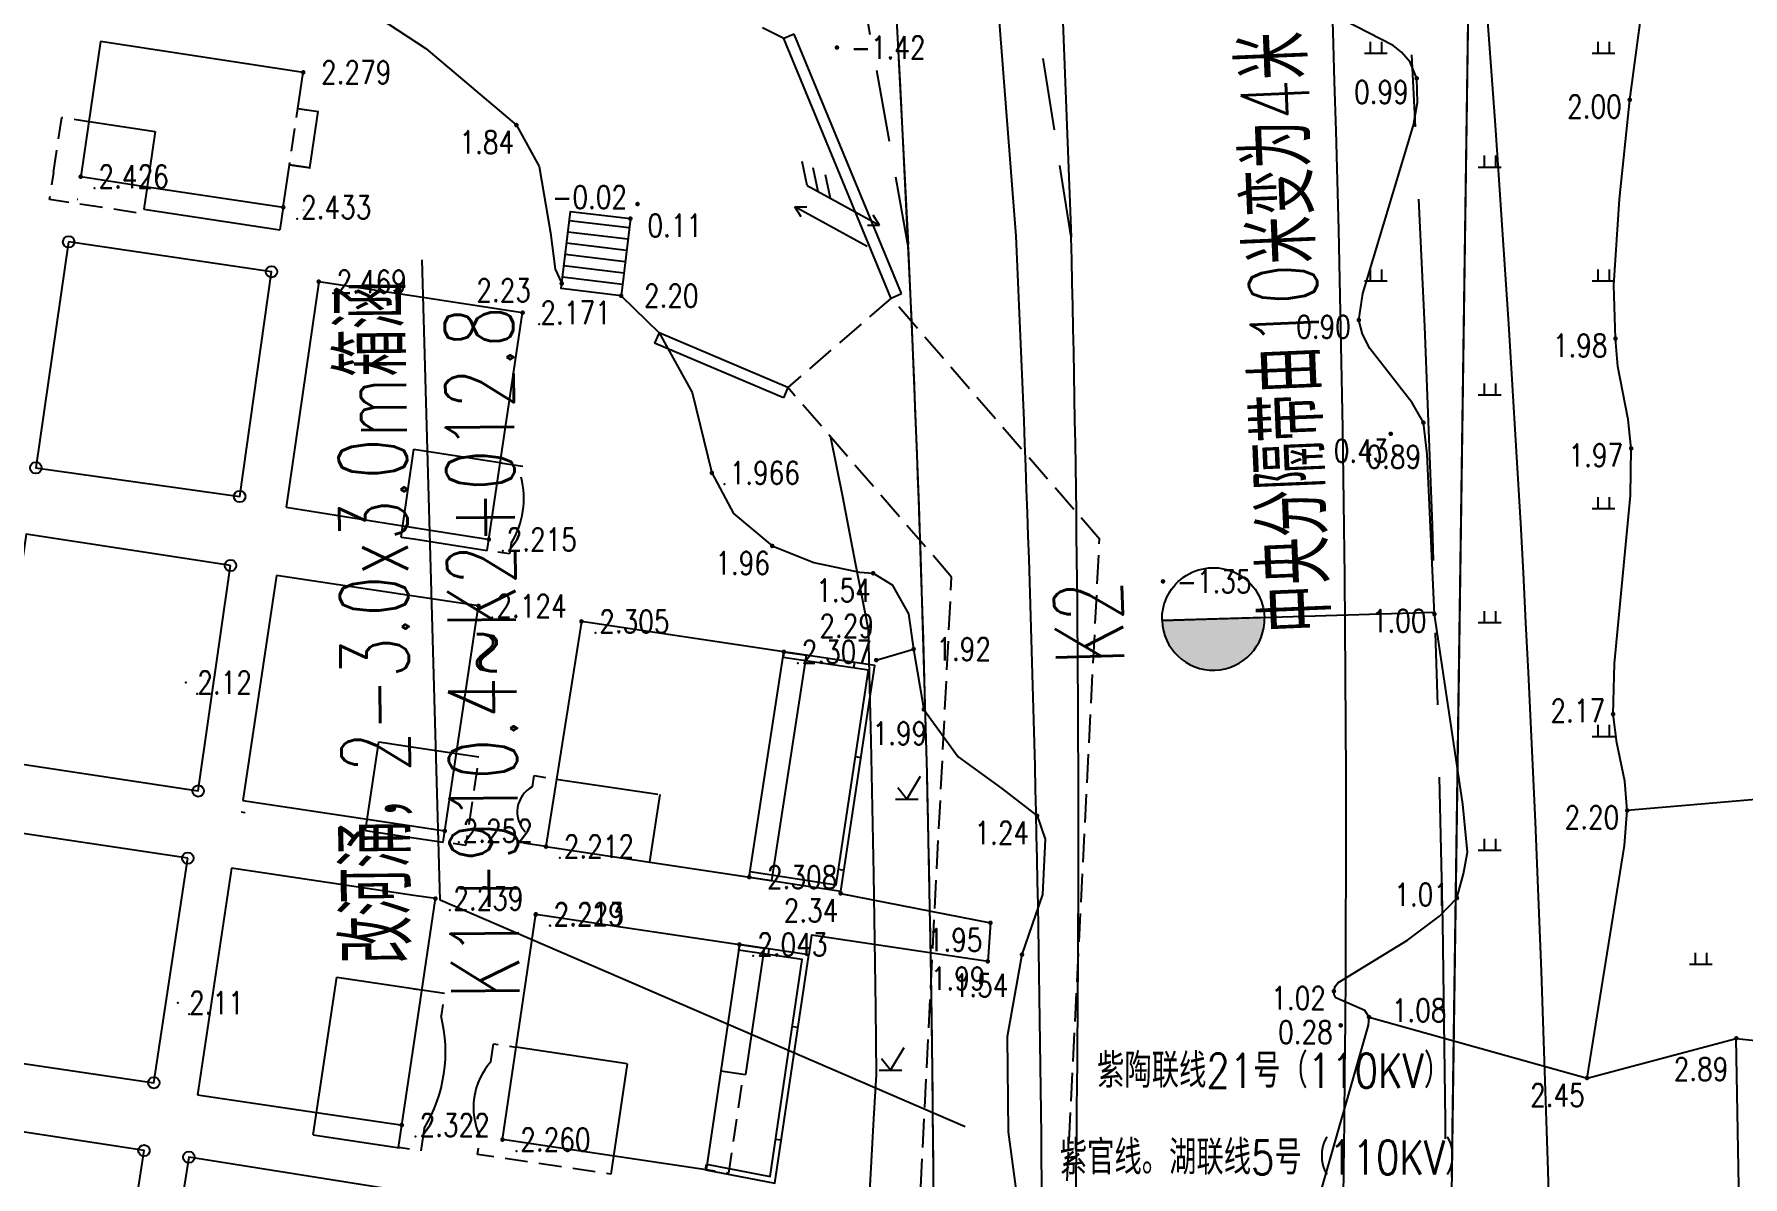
# Model space of a CAD drawing. Extents: x 500036 to 1001740, y 2543128 to 5086681.
# Drawn here: x 500733.3 to 500808.4, y 2544518.4 to 2544568.6 of the extents above; entities that cross this region are included whole.
import ezdxf
from ezdxf.enums import TextEntityAlignment as Align

# ---------------------------------------------------------------- set-up
doc = ezdxf.new("R2010")
doc.units = 0
doc.header["$LTSCALE"] = 0.5
for name, pattern in [('CENTER', [50.8, 31.75, -6.35, 6.35, -6.35]), ('DASH', [0.35, 0.25, -0.1]), ('HIDDEN', [9.525, 6.35, -3.175]), ('X5', [3, 2, -1])]:
    doc.linetypes.add(name, pattern=pattern)
doc.layers.get('0').update_dxf_attribs({"linetype": 'CONTINUOUS', "lineweight": 5})
for name, color, linetype in [('0-文字', 7, 'CONTINUOUS'), ('GCD', 8, 'CONTINUOUS'), ('LJBX', 7, 'CONTINUOUS'), ('SPX', 4, 'CONTINUOUS'), ('station', 6, 'CONTINUOUS'), ('zhix', 2, 'CONTINUOUS'), ('分隔带', 3, 'CONTINUOUS'), ('地形图', 8, 'CONTINUOUS'), ('桥梁', 6, 'CONTINUOUS'), ('路基边线', 1, 'CONTINUOUS'), ('路面边线', 7, 'CONTINUOUS')]:
    doc.layers.add(name, color=color, linetype=linetype)
doc.styles.add('_HZTXT', font='txt.shx', dxfattribs={"width": 0.8, "bigfont": 'HZTXT.shx'})
doc.styles.add('GTF_XW', font='simplex1.shx', dxfattribs={"width": 0.7, "bigfont": 'hztxt.shx'})
doc.styles.add('HZ', font='romans.shx', dxfattribs={"width": 0.8, "bigfont": 'hztxt.shx'})
doc.styles.get("Standard").update_dxf_attribs({"font": 'simplex1.shx', "width": 0.7, "bigfont": 'hztxt.shx'})
doc.linetypes.add('10421', pattern='A,2,[150,AAA.SHX,S=1,R=0,X=0,Y=1],1e-11', length=2)
doc.linetypes.add('10422', pattern='A,2,[150,AAA.SHX,S=1,R=0,X=0,Y=1],2,[177,AAA.SHX,S=1,R=0,X=0,Y=0.8],1e-09', length=4)
doc.linetypes.add('1161', pattern='A,0,[149,AAA.SHX,S=0.15,R=0,X=0,Y=0],-1.6', length=1.6)
doc.linetypes.add('X0', pattern='A,0.1,[".",_HZTXT,S=0.1,R=0,X=0,Y=-0.05],0.2,["|",Standard,S=-0.1,R=0,X=0,Y=0],0.1', length=0.4)

# ---------------------------------------------------------------- blocks, each defined once
blk = doc.blocks.new('公里标')
at = {"layer": 'station'}
h = blk.add_hatch(color=256, dxfattribs=at)
edge = h.paths.add_edge_path()
edge.add_arc((0, 13), 3, 90, 270)
edge.add_line((0, 10), (0, 16))
blk.add_line((0, 16), (0, 0), dxfattribs=at)
blk.add_lwpolyline([(0, 16, 1), (0, 10)], format="xyb", close=True, dxfattribs=at)
blk.add_lwpolyline([(0, 16, -1), (0, 10, -15.340907)], format="xyb", dxfattribs=at)
blk = doc.blocks.new('GC200')
at = {"linetype": 'Continuous', "const_width": 0.2, "flags": 128}
blk.add_lwpolyline([(-0.1, 0, 1), (0.1, 0, 1)], format="xyb", close=True, dxfattribs=at)
blk = doc.blocks.new('gc123')
for p, q in [((0, 0), (1.2, 2)), ((-1, 0), (1, 0)), ((0, 0), (-0.8, 1))]:
    blk.add_line(p, q)
blk = doc.blocks.new('HN')
for p, q in [((0.00636, 0.00157), (0.00726, 0.00107)), ((0.00001, 0.00107), (0.00726, 0.00107)), ((0.00326, 0.00107), (0.00326, 0.00107)), ((0.00726, 0.00107), (0.00636, 0.00057)), ((0.00089, -0.00059), (-0.00001, -0.00109)), ((0.00724, -0.00109), (-0.00001, -0.00109)), ((-0.00001, -0.00109), (0.00089, -0.00159)), ((0.00489, -0.00107), (0.00628, -0.00269)), ((0.00611, -0.00109), (0.00751, -0.00271)), ((0.00722, -0.00111), (0.00862, -0.00273))]:
    blk.add_line(p, q)
blk = doc.blocks.new('gc119')
for p, q in [((-1, 0), (1, 0)), ((-0.5, 1), (-0.5, 0)), ((0.5, 1), (0.5, 0))]:
    blk.add_line(p, q)

msp = doc.modelspace()

# ---------------------------------------------------------------- linework, layer by layer
at = {"layer": 'LJBX', "flags": 128}
for points in [[(500771.87, 2544555.985), (500771.373, 2544566.302), (500771.214, 2544569.235)], [(500772.843, 2544515.608), (500772.824, 2544518.546), (500772.797, 2544521.483), (500772.762, 2544524.42), (500772.719, 2544527.357), (500772.668, 2544530.295), (500772.608, 2544533.231), (500772.54, 2544536.168), (500772.464, 2544539.105), (500772.38, 2544542.041), (500772.288, 2544544.977), (500772.188, 2544547.913), (500772.079, 2544550.848), (500771.963, 2544553.783), (500771.869, 2544555.986)]]:
    msp.add_lwpolyline(points, dxfattribs=at)
at = {"layer": 'SPX', "flags": 128}
for points in [[(500766.251, 2544568.425), (500765.323, 2544568.906)], [(500767.818, 2544495.116), (500768.267, 2544498.036), (500768.709, 2544500.957), (500769.074, 2544503.417), (500769.283, 2544506.343), (500769.485, 2544509.27), (500769.678, 2544512.199), (500769.863, 2544515.128), (500770.04, 2544518.059), (500770.209, 2544520.991), (500770.317, 2544522.946), (500770.287, 2544525.876), (500770.25, 2544528.807), (500770.204, 2544531.737), (500770.149, 2544534.667), (500770.087, 2544537.597), (500770.017, 2544540.527), (500769.965, 2544542.481), (500769.406, 2544545.394), (500768.838, 2544548.305), (500768.321, 2544550.914)]]:
    msp.add_lwpolyline(points, dxfattribs=at)
at = {"layer": 'zhix', "linetype": 'CENTER'}
msp.add_arc((499715.356, 2544510.318), 1080, 359.172493, 6.578414, dxfattribs=at)
at = {"layer": '分隔带', "flags": 128}
for points in [[(500796.153, 2544211.031), (500800.243, 2544494.643, 0.032342), (500790.232, 2544634.275, -0.016221), (500784.428, 2544704.573)], [(500786.153, 2544211.031), (500790.244, 2544494.788, 0.000002), (500790.244, 2544494.795, 0.032339), (500786.259, 2544633.817, -0.016221), (500780.433, 2544704.373)], [(500812.888, 2544532.205, 0.039028), (500805.879, 2544636.079, 0.014663)], [(500776.456, 2544559.748, 0.001535), (500770.603, 2544632.1, 0.010017)]]:
    msp.add_lwpolyline(points, format="xyb", dxfattribs=at)
at = {"layer": '分隔带'}
msp.add_arc((499715.356, 2544510.318), 1062.25, 359.172493, 2.667108, dxfattribs=at)
at = {"layer": '地形图', "linetype": 'Continuous'}
for p, q in [((500795.59, 2544518.428), (500798.739, 2544742.425)), ((500736.255, 2544568.293, 2.426), (500735.379, 2544562.366, 2.426)), ((500745.15, 2544566.945, 2.426), (500736.255, 2544568.293, 2.426)), ((500739.173, 2544567.862, 2.426), (500739.172, 2544567.851, 2.426)), ((500744.915, 2544565.355, 2.426), (500745.15, 2544566.945, 2.426)), ((500745.441, 2544562.757, 2.426), (500745.806, 2544565.231, 2.426)), ((500735.746, 2544564.788, 2.426), (500738.654, 2544564.348, 2.426)), ((500738.654, 2544564.348, 2.426), (500738.297, 2544561.935, 2.426)), ((500744.274, 2544561.018, 2.426), (500744.549, 2544562.882, 2.426)), ((500744.632, 2544563.442, 2.426), (500744.641, 2544563.44, 2.426)), ((500735.379, 2544562.366, 2.426), (500738.296, 2544561.924, 2.426)), ((500735.229, 2544561.377, 2.426), (500735.254, 2544561.374, 2.426)), ((500738.146, 2544560.935, 2.426), (500744.124, 2544560.029, 2.426)), ((500745.164, 2544560.886, 2.426), (500745.167, 2544560.907, 2.426)), ((500756.475, 2544557.451), (500756.879, 2544560.838)), ((500759.514, 2544560.524), (500759.11, 2544557.137)), ((500759.406, 2544559.619), (500756.771, 2544559.934)), ((500759.465, 2544560.116), (500756.83, 2544560.43)), ((500759.346, 2544559.123), (500756.712, 2544559.437)), ((500759.228, 2544558.13), (500756.593, 2544558.444)), ((500759.287, 2544558.626), (500756.652, 2544558.941)), ((500759.169, 2544557.633), (500756.534, 2544557.948)), ((500759.11, 2544557.137), (500756.475, 2544557.451)), ((500753.225, 2544545.947), (500754.783, 2544556.391)), ((500749.454, 2544546.542), (500750.01, 2544550.403)), ((500750, 2544550.333), (500750.01, 2544550.403)), ((500750.01, 2544550.403), (500753.878, 2544549.792)), ((500744.396, 2544547.846), (500749.524, 2544547.033)), ((500749.454, 2544546.542), (500750, 2544546.456)), ((500750, 2544546.456), (500753.225, 2544545.947)), ((500743.977, 2544544.845), (500742.495, 2544534.968)), ((500750, 2544543.941), (500743.977, 2544544.845)), ((500752.848, 2544543.514), (500750, 2544543.941)), ((500751.292, 2544533.143), (500752.848, 2544543.514)), ((500757.367, 2544542.836), (500755.808, 2544532.948)), ((500766.254, 2544541.5), (500757.367, 2544542.836)), ((500765.72, 2544531.456), (500767.242, 2544541.348)), ((500766.254, 2544541.5), (500766.217, 2544541.253)), ((500769.356, 2544541.034), (500769.319, 2544540.786)), ((500747.89, 2544533.653), (500748.475, 2544537.549)), ((500748.475, 2544537.549), (500750, 2544537.32)), ((500750, 2544537.32), (500751.876, 2544537.039)), ((500769.643, 2544536.85), (500769.396, 2544536.887)), ((500756.253, 2544535.915), (500760.715, 2544535.245)), ((500742.495, 2544534.968), (500747.964, 2544534.147)), ((500760.363, 2544532.28), (500760.817, 2544535.229)), ((500742.421, 2544534.474), (500742.601, 2544534.447)), ((500747.89, 2544533.653), (500750, 2544533.336)), ((500750, 2544533.336), (500751.292, 2544533.143)), ((500755.808, 2544532.948), (500765.721, 2544531.46)), ((500741.995, 2544531.998), (500740.515, 2544522.056)), ((500750, 2544530.806), (500741.995, 2544531.998)), ((500764.732, 2544531.608), (500764.77, 2544531.855)), ((500768.899, 2544531.905), (500768.652, 2544531.942)), ((500750.956, 2544530.664), (500750, 2544530.806)), ((500750, 2544524.242), (500750.956, 2544530.664)), ((500753.898, 2544520.082), (500755.364, 2544529.977)), ((500755.364, 2544529.977), (500765.39, 2544528.487)), ((500764.302, 2544528.649), (500764.265, 2544528.402)), ((500765.39, 2544528.488), (500764.569, 2544522.948)), ((500765.597, 2544528.457), (500765.56, 2544528.209)), ((500745.59, 2544520.289), (500746.621, 2544527.213)), ((500746.621, 2544527.213), (500750.359, 2544526.657)), ((500750, 2544526.71), (500750.359, 2544526.657)), ((500766.871, 2544525), (500766.624, 2544525.037)), ((500749.329, 2544519.733), (500750, 2544524.242)), ((500759.381, 2544523.412), (500754.501, 2544524.137)), ((500759.381, 2544523.412), (500758.78, 2544519.355)), ((500763.481, 2544523.109), (500762.836, 2544518.754)), ((500763.481, 2544523.109), (500764.569, 2544522.948)), ((500763.439, 2544522.809), (500763.437, 2544522.81)), ((500740.515, 2544522.056), (500745.737, 2544521.279)), ((500745.59, 2544520.289), (500749.378, 2544519.726)), ((500762.836, 2544518.754), (500753.898, 2544520.082)), ((500766.136, 2544520.055), (500765.889, 2544520.091)), ((500762.817, 2544518.757), (500762.864, 2544519.002))]:
    msp.add_line(p, q, dxfattribs=at)
at = {"layer": '地形图', "linetype": 'X0'}
for p, q in [((500738.296, 2544561.924, 2.426), (500744.274, 2544561.018, 2.426)), ((500749.524, 2544547.033), (500750, 2544546.957)), ((500749.524, 2544547.033), (500753.347, 2544546.426)), ((500747.964, 2544534.147), (500750, 2544533.842)), ((500750, 2544533.842), (500751.366, 2544533.637)), ((500745.737, 2544521.279), (500749.525, 2544520.715))]:
    msp.add_line(p, q, dxfattribs=at)
at = {"layer": '地形图'}
for p, q in [((500764.732, 2544531.608), (500766.254, 2544541.5)), ((500764.302, 2544528.649), (500763.481, 2544523.109))]:
    msp.add_line(p, q, dxfattribs=at)
at = {"layer": '地形图', "color": 1, "linetype": 'Continuous', "flags": 128}
msp.add_lwpolyline([(500795.565, 2544516.678), (500798.764, 2544744.175)], dxfattribs=at)
at = {"layer": '地形图', "linetype": '10421', "flags": 128}
for points in [[(500915.277, 2544376.723), (500910.393, 2544380.376), (500907.312, 2544382.098), (500902.249, 2544385.155), (500899.183, 2544387.19), (500896.004, 2544389.391), (500892.138, 2544391.496), (500888.278, 2544392.84), (500883.656, 2544394.192), (500880.2, 2544395.303), (500878.123, 2544395.843), (500875.197, 2544396.556), (500873.069, 2544397.148), (500870.753, 2544397.956), (500868.832, 2544398.863), (500867.069, 2544399.893), (500864.798, 2544400.624), (500862.923, 2544401.474), (500859.972, 2544403.107), (500857.553, 2544404.679), (500855.561, 2544406.064), (500853.395, 2544407.568), (500851.424, 2544408.534), (500849.516, 2544409.603), (500848.14, 2544410.735), (500845.602, 2544413.071), (500845.169, 2544413.673), (500845.079, 2544414.166), (500845.125, 2544414.675), (500845.325, 2544415.132), (500848.943, 2544418.437), (500850.413, 2544420.201), (500851.514, 2544422.163), (500853.106, 2544425.687), (500853.603, 2544427.359), (500853.544, 2544428.454), (500853.385, 2544429.438), (500849.502, 2544440.448), (500848.428, 2544443.163), (500846.62, 2544447.672), (500846.072, 2544448.777), (500845.509, 2544449.617), (500844.518, 2544450.613), (500841.145, 2544453.18), (500840.557, 2544453.485), (500840.041, 2544453.583), (500839.25, 2544453.408), (500838.617, 2544453.195), (500827.709, 2544447.527), (500826.876, 2544447.339), (500826.042, 2544447.273), (500825.235, 2544447.443), (500824.38, 2544447.782), (500819.001, 2544450.733), (500817.124, 2544451.523), (500807.332, 2544454.196), (500807.071, 2544454.194), (500806.879, 2544454.159), (500806.613, 2544453.956), (500806.473, 2544453.695), (500806.433, 2544453.086), (500806.368, 2544452.861), (500806.272, 2544452.759), (500806.108, 2544452.734), (500805.977, 2544452.738), (500796.644, 2544452.959), (500796.302, 2544453.046), (500796.076, 2544453.162), (500795.972, 2544453.418), (500795.953, 2544453.719), (500796.448, 2544465.1), (500796.742, 2544467.81), (500798.096, 2544476.65), (500799.065, 2544479.813), (500800.126, 2544482.424), (500801.606, 2544484.543), (500803.193, 2544485.635), (500804.051, 2544486.455), (500804.482, 2544487.408), (500804.639, 2544488.123), (500804.735, 2544488.84), (500804.682, 2544489.66), (500803.546, 2544492.832), (500802.18, 2544495.703), (500800.886, 2544498.209), (500798.971, 2544501.181), (500796.143, 2544504.725), (500795.279, 2544505.685), (500794.536, 2544506.34), (500792.928, 2544507.519), (500791.229, 2544508.422), (500787.147, 2544510.138), (500787.045, 2544510.311), (500786.987, 2544510.499), (500787.004, 2544510.732), (500787.074, 2544510.978), (500788.132, 2544511.652), (500788.615, 2544512.581), (500789.72, 2544517.383), (500791.928, 2544525.102), (500791.947, 2544525.461), (500791.768, 2544525.759), (500790.488, 2544526.313), (500790.419, 2544526.46), (500790.405, 2544526.599), (500790.459, 2544526.805), (500790.584, 2544526.972), (500793.638, 2544528.839), (500795.048, 2544529.898), (500795.807, 2544530.691), (500796.102, 2544531.754), (500796.278, 2544532.705), (500796.063, 2544534.819), (500794.822, 2544543.158), (500794.504, 2544550.178), (500794.336, 2544551.564), (500793.844, 2544552.436), (500791.976, 2544554.816), (500791.655, 2544555.448), (500791.498, 2544556.068), (500791.673, 2544557.237), (500793.896, 2544564.621), (500794.071, 2544565.615), (500794.043, 2544566.68), (500793.76, 2544567.395), (500793.373, 2544567.825), (500793.003, 2544568.119), (500788.674, 2544570.366), (500787.932, 2544570.894), (500786.866, 2544572.089), (500786.552, 2544572.232), (500786.177, 2544572.213), (500785.911, 2544572.14), (500784.568, 2544571.501), (500784.22, 2544571.462), (500783.936, 2544571.584), (500783.658, 2544571.825), (500781.315, 2544574.679), (500780.792, 2544575.422), (500771.222, 2544592.146), (500768.223, 2544596.959), (500763.422, 2544602.843), (500762.509, 2544604.954), (500762.143, 2544607.438), (500762.796, 2544612.677), (500762.968, 2544615.405), (500762.772, 2544617.437), (500762.56, 2544618.276), (500762.08, 2544619.391), (500759.666, 2544623.396), (500756.845, 2544627.253), (500754.758, 2544629.859), (500748.717, 2544637.332), (500745.772, 2544640.196), (500744.271, 2544641.139), (500739.765, 2544643.47), (500738.856, 2544644.145), (500734.602, 2544647.938), (500727.428, 2544654.943), (500726.662, 2544655.572), (500725.997, 2544656.011), (500718.841, 2544659.675), (500711.369, 2544662.626), (500709.798, 2544663.507), (500708.556, 2544664.648), (500705.02, 2544669.088), (500703.751, 2544670.377), (500702.387, 2544671.362), (500696.804, 2544674.396)], [(500801.521, 2544522.788), (500803.167, 2544532.998), (500803.285, 2544534.532), (500803.175, 2544535.824), (500802.822, 2544537.506), (500802.664, 2544538.766), (500802.719, 2544540.981), (500803.424, 2544548.359), (500803.459, 2544550.432), (500803.333, 2544551.706), (500802.876, 2544554.022), (500802.769, 2544555.255), (500802.696, 2544557.606), (500802.941, 2544561.375), (500803.395, 2544565.74), (500804.043, 2544570.55), (500806.843, 2544587.147), (500807.538, 2544593.023), (500807.628, 2544598.72), (500807.217, 2544604.732), (500806.567, 2544610.3)], [(500759.11, 2544557.137), (500760.776, 2544555.51), (500762.222, 2544552.88), (500763.093, 2544549.356), (500764.037, 2544547.57), (500765.745, 2544546.149), (500767.567, 2544545.426), (500769.568, 2544545), (500770.175, 2544544.95), (500771.007, 2544544.446), (500771.734, 2544543.174), (500771.952, 2544541.62), (500772.399, 2544538.973), (500773.912, 2544536.887), (500775.823, 2544535.495), (500777.373, 2544534.303), (500777.727, 2544533.279), (500777.606, 2544530.843), (500776.71, 2544528.206), (500776.055, 2544524.59), (500776.101, 2544520.43), (500776.59, 2544516.818), (500776.518, 2544514.655), (500776.222, 2544512.851), (500775.578, 2544510.941), (500775.235, 2544509.913), (500772.97, 2544506.361), (500770.478, 2544503.751)], [(500803.523, 2544476.918), (500806.918, 2544482.758), (500807.889, 2544485.097), (500808.121, 2544486.005), (500808.183, 2544486.8), (500808.249, 2544492.323), (500808.199, 2544493.488), (500808.132, 2544493.902), (500807.814, 2544494.461), (500807.674, 2544495.582), (500808.176, 2544511.641), (500808.261, 2544513.973), (500808.074, 2544524.529)]]:
    msp.add_lwpolyline(points, dxfattribs=at)
at = {"layer": '地形图', "linetype": '10421'}
msp.add_lwpolyline([(500737.08, 2544579.734), (500736.832, 2544577.011), (500737.922, 2544576.39), (500740.481, 2544574.125), (500745.186, 2544571.499), (500750.536, 2544567.998), (500754.511, 2544564.629), (500755.515, 2544562.808), (500756.005, 2544559.899), (500756.214, 2544558.298), (500756.501, 2544557.672)], dxfattribs=at)
at = {"layer": '地形图', "linetype": 'X5', "flags": 128}
for points in [[(500745.441, 2544562.758), (500744.551, 2544562.889), (500744.917, 2544565.362), (500745.807, 2544565.231)], [(500734.192, 2544562.541), (500734.192, 2544562.541), (500734.55, 2544564.965), (500735.737, 2544564.79)], [(500738.296, 2544561.924), (500738.116, 2544560.737), (500734.013, 2544561.359), (500734.193, 2544562.546)], [(500753.801, 2544549.805), (500754.79, 2544549.657), (500754.716, 2544549.163)], [(500754.286, 2544546.277), (500754.214, 2544545.8), (500753.225, 2544545.947)], [(500751.876, 2544537.039), (500752.865, 2544536.891), (500752.281, 2544532.994), (500751.292, 2544533.143)], [(500755.21, 2544535.573), (500755.287, 2544536.067), (500756.275, 2544535.911)], [(500755.808, 2544532.948), (500754.82, 2544533.104), (500754.898, 2544533.598)], [(500750.359, 2544526.657), (500751.349, 2544526.509), (500751.201, 2544525.52)], [(500753.392, 2544523.493), (500753.51, 2544524.284), (500754.499, 2544524.138)], [(500763.481, 2544523.109), (500764.47, 2544522.963), (500763.825, 2544518.607), (500762.836, 2544518.754)], [(500749.476, 2544520.722), (500749.469, 2544520.673)], [(500750.465, 2544520.575), (500750.318, 2544519.586), (500749.329, 2544519.733)], [(500750.465, 2544520.575), (500750.318, 2544519.586), (500750, 2544519.633)], [(500758.781, 2544519.357), (500758.663, 2544518.565), (500752.803, 2544519.43), (500752.909, 2544520.229)]]:
    msp.add_lwpolyline(points, dxfattribs=at)
at = {"layer": '地形图', "linetype": 'Continuous', "flags": 128}
for points, elevation in [([(500744.878, 2544565.36), (500745.819, 2544565.229)], 2.279), ([(500744.532, 2544562.885), (500745.472, 2544562.753)], 2.279), ([(500738.296, 2544561.924), (500738.146, 2544560.935)], 2.426), ([(500744.274, 2544561.018), (500744.124, 2544560.029)], 2.426), ([(500766.204, 2544541.5), (500767.242, 2544541.348)], 2.307)]:
    msp.add_lwpolyline(points, dxfattribs=dict(at, elevation=elevation))
msp.add_lwpolyline([(500759.514, 2544560.524), (500759.11, 2544557.137), (500756.475, 2544557.451), (500756.879, 2544560.838)], close=True, dxfattribs=at)
at = {"layer": '地形图', "linetype": 'Continuous'}
for points in [[(500734.85, 2544559.5), (500733.41, 2544549.58), (500742.36, 2544548.32), (500743.76, 2544558.19)], [(500741.96, 2544545.29), (500732.98, 2544546.66), (500731.55, 2544536.76), (500740.54, 2544535.39)], [(500740.08, 2544532.44), (500731.07, 2544533.79), (500729.59, 2544523.91), (500738.59, 2544522.58)], [(500729.18, 2544520.98), (500727.74, 2544511.02), (500736.65, 2544509.69), (500738.16, 2544519.6)], [(500749.047, 2544517.889), (500740.13, 2544519.31), (500738.56, 2544509.46), (500747.477, 2544508.039)]]:
    msp.add_lwpolyline(points, close=True, dxfattribs=at)
for points in [[(500745.831, 2544557.753), (500744.396, 2544547.846)], [(500750, 2544557.119), (500745.831, 2544557.753)], [(500754.783, 2544556.391), (500750, 2544557.119)]]:
    msp.add_lwpolyline(points, dxfattribs=at)
at = {"layer": '地形图', "linetype": 'Continuous', "flags": 128}
for points in [[(500764.732, 2544531.608), (500768.762, 2544530.992), (500770.252, 2544540.899), (500766.254, 2544541.5)], [(500764.77, 2544531.855), (500768.552, 2544531.277), (500769.967, 2544540.689), (500766.217, 2544541.253)], [(500762.817, 2544518.757), (500765.856, 2544518.171), (500767.346, 2544528.197), (500764.302, 2544528.649)], [(500762.864, 2544519.002), (500765.647, 2544518.466), (500767.062, 2544527.986), (500764.265, 2544528.402)]]:
    msp.add_lwpolyline(points, dxfattribs=at)
at = {"layer": '地形图', "linetype": '1161', "flags": 128}
for points in [[(500770.312, 2544541.137), (500771.952, 2544541.62)], [(500801.521, 2544522.788), (500808.074, 2544524.529), (500819.734, 2544523.315), (500820.254, 2544532.095), (500815.402, 2544533.639), (500814.05, 2544535.449), (500803.285, 2544534.532)], [(500768.747, 2544530.894), (500775.325, 2544529.601), (500775.206, 2544527.909), (500767.474, 2544529.058), (500767.346, 2544528.197)]]:
    msp.add_lwpolyline(points, dxfattribs=at)
at = {"layer": '地形图', "linetype": '10422', "flags": 128}
msp.add_lwpolyline([(500791.947, 2544525.461), (500801.521, 2544522.788)], dxfattribs=at)
at = {"layer": '地形图'}
for centre in [(500734.85, 2544559.5), (500743.76, 2544558.19), (500733.41, 2544549.58), (500742.36, 2544548.32), (500741.96, 2544545.29), (500740.54, 2544535.39), (500740.08, 2544532.44), (500738.59, 2544522.58), (500738.16, 2544519.6), (500740.13, 2544519.31)]:
    msp.add_circle(centre, 0.25, dxfattribs=at)
at = {"layer": '地形图', "linetype": 'X0'}
for centre, radius, start, end in [((500751.141, 2544548.221), 3.697, 328.27738, 14.75734), ((500755.8, 2544534.468), 1.253, 118.10277, 224.02024), ((500744.898, 2544523.931), 6.5, 328.91374, 14.15213), ((500755.599, 2544521.498), 2.975, 137.88649, 205.25873)]:
    msp.add_arc(centre, radius, start, end, dxfattribs=at)
at = {"layer": '地形图'}
for p in [(500735.99, 2544561.866, 2.426), (500744.885, 2544560.518, 2.433), (500746.461, 2544557.253, 2.469), (500755.508, 2544555.891, 2.171), (500763.647, 2544548.856, 1.966), (500753.909, 2544545.934, 2.215), (500753.44, 2544543.014, 2.124), (500757.978, 2544542.336, 2.305), (500766.865, 2544541, 2.307), (500740.498, 2544539.649, 2.12), (500751.977, 2544533.137, 2.252), (500756.419, 2544532.448, 2.212), (500751.586, 2544530.164, 2.239), (500755.975, 2544529.477, 2.223), (500755.988, 2544529.465, 2.219), (500764.913, 2544528.149, 2.043), (500740.14, 2544525.586, 2.11), (500750.087, 2544520.222, 2.322), (500754.509, 2544519.582, 2.26)]:
    msp.add_point(p, dxfattribs=at)
at = {"layer": '地形图', "linetype": 'Continuous'}
for p in [(500739.998, 2544540.149, 2.12), (500739.64, 2544526.086, 2.11)]:
    msp.add_point(p, dxfattribs=at)
at = {"layer": '桥梁', "ltscale": 10}
for p, q in [((500766.713, 2544568.616), (500766.251, 2544568.425)), ((500770.958, 2544557.04), (500766.251, 2544568.425)), ((500771.42, 2544557.231), (500766.713, 2544568.616)), ((500770.967, 2544557.026), (500771.42, 2544557.231)), ((500760.776, 2544555.51), (500760.581, 2544555.05)), ((500766.427, 2544553.107), (500760.776, 2544555.51)), ((500766.231, 2544552.647), (500760.581, 2544555.05)), ((500766.427, 2544553.107), (500766.231, 2544552.647))]:
    msp.add_line(p, q, dxfattribs=at)
at = {"layer": '桥梁', "color": 7}
for p, q in [((500751.16, 2544530.593), (500750.369, 2544558.712)), ((500774.221, 2544520.64), (500751.16, 2544530.593))]:
    msp.add_line(p, q, dxfattribs=at)
at = {"layer": '桥梁', "linetype": 'DASH', "ltscale": 10}
for p, q in [((500770.967, 2544557.03), (500766.427, 2544553.107)), ((500780.125, 2544546.431), (500770.967, 2544557.03)), ((500773.621, 2544544.781), (500766.427, 2544553.107)), ((500775.859, 2544462.348), (500780.114, 2544546.444)), ((500769.525, 2544463.812), (500773.621, 2544544.781))]:
    msp.add_line(p, q, dxfattribs=at)
at = {"layer": '路基边线', "flags": 128}
msp.add_lwpolyline([(500771.72, 2544559.379, 0.017082), (500765.87, 2544631.702, 0.001535)], format="xyb", dxfattribs=at)
at = {"layer": '路基边线', "linetype": 'HIDDEN', "flags": 128}
msp.add_lwpolyline([(500771.725, 2544559.218), (500766.422, 2544588.905, 0.009985), (500762.702, 2544628.38)], format="xyb", dxfattribs=at)
at = {"layer": '路基边线'}
msp.add_arc((499715.356, 2544510.318), 1057.5, 359.172493, 2.650349, dxfattribs=at)
at = {"layer": '路面边线', "linetype": 'HIDDEN'}
msp.add_line((500778.869, 2544559.714), (500774.215, 2544589.487), dxfattribs=at)
at = {"layer": '路面边线'}
msp.add_line((500777.71, 2544589.672), (500778.869, 2544559.714), dxfattribs=at)
at = {"layer": '路面边线', "flags": 128}
msp.add_lwpolyline([(500776.534, 2544359.172), (500778.498, 2544495.18, 0.000038), (500778.505, 2544495.313, 0.015128), (500778.869, 2544559.714)], format="xyb", dxfattribs=at)

# ---------------------------------------------------------------- block references
at = {"layer": 'station', "xscale": 0.75, "yscale": 0.75, "zscale": 0.75, "rotation": 91.74681840030591}
msp.add_blockref('公里标', (500794.854, 2544543.24), dxfattribs=at)
at = {"layer": '地形图', "linetype": 'Continuous'}
ref = msp.add_blockref('GC200', (500768.584, 2544568.035, -1.42), dxfattribs=dict(at, xscale=0.5, yscale=0.5, zscale=0.5))
ref.add_attrib('height', '-1.42', dxfattribs={"layer": 'GCD', "linetype": 'Continuous', "height": 1, "style": 'HZ', "width": 0.8}).set_placement((500769.184, 2544568.035, -1.42), align=Align.MIDDLE_LEFT)
at = {"layer": '地形图', "linetype": 'Continuous', "xscale": 0.5, "yscale": 0.5}
for name, p in [('gc119', (500792.246, 2544567.788)), ('gc119', (500802.246, 2544567.788)), ('GC200', (500745.15, 2544566.945, 2.279)), ('gc119', (500797.246, 2544562.788)), ('GC200', (500735.379, 2544562.366, 2.426)), ('GC200', (500744.274, 2544561.018, 2.433)), ('gc119', (500792.246, 2544557.788)), ('gc119', (500802.246, 2544557.788)), ('GC200', (500745.831, 2544557.753, 2.469)), ('GC200', (500754.783, 2544556.391, 2.171)), ('gc119', (500797.246, 2544552.788)), ('GC200', (500763.093, 2544549.356, 1.966)), ('gc119', (500802.246, 2544547.788)), ('GC200', (500753.298, 2544546.434, 2.215)), ('GC200', (500752.848, 2544543.514, 2.124)), ('gc119', (500797.246, 2544542.788)), ('GC200', (500757.367, 2544542.836, 2.305)), ('GC200', (500766.254, 2544541.5, 2.307)), ('gc119', (500802.246, 2544537.788)), ('gc123', (500771.658, 2544535.034)), ('GC200', (500751.366, 2544533.637, 2.252)), ('GC200', (500755.808, 2544532.948, 2.212)), ('gc119', (500797.246, 2544532.788)), ('GC200', (500764.732, 2544531.608, 2.308)), ('GC200', (500750.956, 2544530.664, 2.239)), ('GC200', (500755.358, 2544529.965, 2.219)), ('GC200', (500755.364, 2544529.977, 2.223)), ('GC200', (500764.302, 2544528.649, 2.043)), ('gc119', (500806.521, 2544527.788)), ('gc123', (500770.941, 2544523.132)), ('GC200', (500749.476, 2544520.722, 2.322)), ('GC200', (500753.898, 2544520.082, 2.26))]:
    msp.add_blockref(name, p, dxfattribs=at)
at = {"layer": '地形图', "linetype": 'Continuous'}
ref = msp.add_blockref('GC200', (500794.043, 2544566.68, 0.994), dxfattribs=dict(at, xscale=0.5, yscale=0.5, zscale=0.5))
ref.add_attrib('height', '0.99', dxfattribs={"layer": 'GCD', "linetype": 'Continuous', "height": 1, "style": 'HZ', "width": 0.8}).set_placement((500791.293, 2544566.08, 0.99), align=Align.MIDDLE_LEFT)
ref = msp.add_blockref('GC200', (500803.395, 2544565.74, 2), dxfattribs=dict(at, xscale=0.5, yscale=0.5, zscale=0.5))
ref.add_attrib('height', '2.00', dxfattribs={"layer": 'GCD', "linetype": 'Continuous', "height": 1, "style": 'HZ', "width": 0.8}).set_placement((500800.645, 2544565.44, 2), align=Align.MIDDLE_LEFT)
ref = msp.add_blockref('GC200', (500754.511, 2544564.629, 1.836), dxfattribs=dict(at, xscale=0.5, yscale=0.5, zscale=0.5))
ref.add_attrib('height', '1.84', dxfattribs={"layer": 'GCD', "linetype": 'Continuous', "height": 1, "style": 'HZ', "width": 0.8}).set_placement((500752.011, 2544563.879, 1.84), align=Align.MIDDLE_LEFT)
at = {"layer": '地形图', "linetype": 'Continuous', "xscale": 499.9999999999923, "yscale": 500, "zscale": 500, "rotation": 151.2208012661436}
msp.add_blockref('HN', (500770.181, 2544559.758), dxfattribs=at)
at = {"layer": '地形图', "linetype": 'Continuous'}
ref = msp.add_blockref('GC200', (500759.828, 2544561.162, -0.025), dxfattribs=dict(at, xscale=0.5, yscale=0.5, zscale=0.5))
ref.add_attrib('height', '-0.02', dxfattribs={"layer": 'GCD', "linetype": 'Continuous', "height": 1, "style": 'HZ', "width": 0.8}).set_placement((500756.078, 2544561.462, -0.02), align=Align.MIDDLE_LEFT)
ref = msp.add_blockref('GC200', (500759.514, 2544560.524, 0.108), dxfattribs=dict(at, xscale=0.5, yscale=0.5, zscale=0.5))
ref.add_attrib('height', '0.11', dxfattribs={"layer": 'GCD', "linetype": 'Continuous', "height": 1, "style": 'HZ', "width": 0.8}).set_placement((500760.264, 2544560.224, 0.11), align=Align.MIDDLE_LEFT)
ref = msp.add_blockref('GC200', (500756.501, 2544557.672, 2.23), dxfattribs=dict(at, xscale=0.5, yscale=0.5, zscale=0.5))
ref.add_attrib('height', '2.23', dxfattribs={"layer": 'GCD', "linetype": 'Continuous', "height": 1, "style": 'HZ', "width": 0.8}).set_placement((500752.751, 2544557.372, 2.23), align=Align.MIDDLE_LEFT)
ref = msp.add_blockref('GC200', (500759.11, 2544557.137, 2.198), dxfattribs=dict(at, xscale=0.5, yscale=0.5, zscale=0.5))
ref.add_attrib('height', '2.20', dxfattribs={"layer": 'GCD', "linetype": 'Continuous', "height": 1, "style": 'HZ', "width": 0.8}).set_placement((500760.11, 2544557.137, 2.2), align=Align.MIDDLE_LEFT)
ref = msp.add_blockref('GC200', (500791.498, 2544556.068, 0.905), dxfattribs=dict(at, xscale=0.5, yscale=0.5, zscale=0.5))
ref.add_attrib('height', '0.90', dxfattribs={"layer": 'GCD', "linetype": 'Continuous', "height": 1, "style": 'HZ', "width": 0.8}).set_placement((500788.748, 2544555.768, 0.9), align=Align.MIDDLE_LEFT)
ref = msp.add_blockref('GC200', (500802.769, 2544555.255, 1.979), dxfattribs=dict(at, xscale=0.5, yscale=0.5, zscale=0.5))
ref.add_attrib('height', '1.98', dxfattribs={"layer": 'GCD', "linetype": 'Continuous', "height": 1, "style": 'HZ', "width": 0.8}).set_placement((500800.019, 2544554.955, 1.98), align=Align.MIDDLE_LEFT)
ref = msp.add_blockref('GC200', (500794.336, 2544551.564, 0.89), dxfattribs=dict(at, xscale=0.5, yscale=0.5, zscale=0.5))
ref.add_attrib('height', '0.89', dxfattribs={"layer": 'GCD', "linetype": 'Continuous', "height": 1, "style": 'HZ', "width": 0.8}).set_placement((500791.836, 2544550.064, 0.89), align=Align.MIDDLE_LEFT)
ref = msp.add_blockref('GC200', (500792.9, 2544551.073, 0.426), dxfattribs=dict(at, xscale=0.5, yscale=0.5, zscale=0.5))
ref.add_attrib('height', '0.43', dxfattribs={"layer": 'GCD', "linetype": 'Continuous', "height": 1, "style": 'HZ', "width": 0.8}).set_placement((500790.4, 2544550.323, 0.43), align=Align.MIDDLE_LEFT)
ref = msp.add_blockref('GC200', (500803.459, 2544550.432, 1.97), dxfattribs=dict(at, xscale=0.5, yscale=0.5, zscale=0.5))
ref.add_attrib('height', '1.97', dxfattribs={"layer": 'GCD', "linetype": 'Continuous', "height": 1, "style": 'HZ', "width": 0.8}).set_placement((500800.709, 2544550.132, 1.97), align=Align.MIDDLE_LEFT)
ref = msp.add_blockref('GC200', (500765.745, 2544546.149, 1.961), dxfattribs=dict(at, xscale=0.5, yscale=0.5, zscale=0.5))
ref.add_attrib('height', '1.96', dxfattribs={"layer": 'GCD', "linetype": 'Continuous', "height": 1, "style": 'HZ', "width": 0.8}).set_placement((500763.245, 2544545.399, 1.96), align=Align.MIDDLE_LEFT)
ref = msp.add_blockref('GC200', (500770.175, 2544544.95, 1.54), dxfattribs=dict(at, xscale=0.5, yscale=0.5, zscale=0.5))
ref.add_attrib('height', '1.54', dxfattribs={"layer": 'GCD', "linetype": 'Continuous', "height": 1, "style": 'HZ', "width": 0.8}).set_placement((500767.675, 2544544.2, 1.54), align=Align.MIDDLE_LEFT)
ref = msp.add_blockref('GC200', (500782.9, 2544544.593, -1.35), dxfattribs=dict(at, xscale=0.5, yscale=0.5, zscale=0.5))
ref.add_attrib('height', '-1.35', dxfattribs={"layer": 'GCD', "linetype": 'Continuous', "height": 1, "style": 'HZ', "width": 0.8}).set_placement((500783.5, 2544544.593, -1.35), align=Align.MIDDLE_LEFT)
ref = msp.add_blockref('GC200', (500794.822, 2544543.158, 0.997), dxfattribs=dict(at, xscale=0.5, yscale=0.5, zscale=0.5))
ref.add_attrib('height', '1.00', dxfattribs={"layer": 'GCD', "linetype": 'Continuous', "height": 1, "style": 'HZ', "width": 0.8}).set_placement((500792.072, 2544542.858, 1), align=Align.MIDDLE_LEFT)
ref = msp.add_blockref('GC200', (500770.312, 2544541.137, 2.293), dxfattribs=dict(at, xscale=0.5, yscale=0.5, zscale=0.5))
ref.add_attrib('height', '2.29', dxfattribs={"layer": 'GCD', "linetype": 'Continuous', "height": 1, "style": 'HZ', "width": 0.8}).set_placement((500767.812, 2544542.637, 2.29), align=Align.MIDDLE_LEFT)
ref = msp.add_blockref('GC200', (500771.952, 2544541.62, 1.92), dxfattribs=dict(at, xscale=0.5, yscale=0.5, zscale=0.5))
ref.add_attrib('height', '1.92', dxfattribs={"layer": 'GCD', "linetype": 'Continuous', "height": 1, "style": 'HZ', "width": 0.8}).set_placement((500772.952, 2544541.62, 1.92), align=Align.MIDDLE_LEFT)
ref = msp.add_blockref('GC200', (500772.399, 2544538.973, 1.994), dxfattribs=dict(at, xscale=0.5, yscale=0.5, zscale=0.5))
ref.add_attrib('height', '1.99', dxfattribs={"layer": 'GCD', "linetype": 'Continuous', "height": 1, "style": 'HZ', "width": 0.8}).set_placement((500770.149, 2544537.923, 1.99), align=Align.MIDDLE_LEFT)
ref = msp.add_blockref('GC200', (500802.664, 2544538.766, 2.17), dxfattribs=dict(at, xscale=0.5, yscale=0.5, zscale=0.5))
ref.add_attrib('height', '2.17', dxfattribs={"layer": 'GCD', "linetype": 'Continuous', "height": 1, "style": 'HZ', "width": 0.8}).set_placement((500799.914, 2544538.916, 2.17), align=Align.MIDDLE_LEFT)
ref = msp.add_blockref('GC200', (500777.373, 2544534.303, 1.243), dxfattribs=dict(at, xscale=0.5, yscale=0.5, zscale=0.5))
ref.add_attrib('height', '1.24', dxfattribs={"layer": 'GCD', "linetype": 'Continuous', "height": 1, "style": 'HZ', "width": 0.8}).set_placement((500774.623, 2544533.553, 1.24), align=Align.MIDDLE_LEFT)
ref = msp.add_blockref('GC200', (500803.285, 2544534.532, 2.202), dxfattribs=dict(at, xscale=0.5, yscale=0.5, zscale=0.5))
ref.add_attrib('height', '2.20', dxfattribs={"layer": 'GCD', "linetype": 'Continuous', "height": 1, "style": 'HZ', "width": 0.8}).set_placement((500800.535, 2544534.232, 2.2), align=Align.MIDDLE_LEFT)
ref = msp.add_blockref('GC200', (500795.807, 2544530.691, 1.01), dxfattribs=dict(at, xscale=0.5, yscale=0.5, zscale=0.5))
ref.add_attrib('height', '1.01', dxfattribs={"layer": 'GCD', "linetype": 'Continuous', "height": 1, "style": 'HZ', "width": 0.8}).set_placement((500793.057, 2544530.841, 1.01), align=Align.MIDDLE_LEFT)
ref = msp.add_blockref('GC200', (500768.747, 2544530.894, 2.338), dxfattribs=dict(at, xscale=0.5, yscale=0.5, zscale=0.5))
ref.add_attrib('height', '2.34', dxfattribs={"layer": 'GCD', "linetype": 'Continuous', "height": 1, "style": 'HZ', "width": 0.8}).set_placement((500766.247, 2544530.144, 2.34), align=Align.MIDDLE_LEFT)
ref = msp.add_blockref('GC200', (500775.325, 2544529.601, 1.955), dxfattribs=dict(at, xscale=0.5, yscale=0.5, zscale=0.5))
ref.add_attrib('height', '1.95', dxfattribs={"layer": 'GCD', "linetype": 'Continuous', "height": 1, "style": 'HZ', "width": 0.8}).set_placement((500772.575, 2544528.851, 1.95), align=Align.MIDDLE_LEFT)
ref = msp.add_blockref('GC200', (500776.71, 2544528.206, 1.535), dxfattribs=dict(at, xscale=0.5, yscale=0.5, zscale=0.5))
ref.add_attrib('height', '1.54', dxfattribs={"layer": 'GCD', "linetype": 'Continuous', "height": 1, "style": 'HZ', "width": 0.8}).set_placement((500773.71, 2544526.856, 1.54), align=Align.MIDDLE_LEFT)
ref = msp.add_blockref('GC200', (500775.206, 2544527.909, 1.99), dxfattribs=dict(at, xscale=0.5, yscale=0.5, zscale=0.5))
ref.add_attrib('height', '1.99', dxfattribs={"layer": 'GCD', "linetype": 'Continuous', "height": 1, "style": 'HZ', "width": 0.8}).set_placement((500772.706, 2544527.159, 1.99), align=Align.MIDDLE_LEFT)
ref = msp.add_blockref('GC200', (500790.405, 2544526.599, 1.017), dxfattribs=dict(at, xscale=0.5, yscale=0.5, zscale=0.5))
ref.add_attrib('height', '1.02', dxfattribs={"layer": 'GCD', "linetype": 'Continuous', "height": 1, "style": 'HZ', "width": 0.8}).set_placement((500787.655, 2544526.299, 1.02), align=Align.MIDDLE_LEFT)
ref = msp.add_blockref('GC200', (500791.947, 2544525.461, 1.084), dxfattribs=dict(at, xscale=0.5, yscale=0.5, zscale=0.5))
ref.add_attrib('height', '1.08', dxfattribs={"layer": 'GCD', "linetype": 'Continuous', "height": 1, "style": 'HZ', "width": 0.8}).set_placement((500792.947, 2544525.761, 1.08), align=Align.MIDDLE_LEFT)
ref = msp.add_blockref('GC200', (500790.706, 2544525.099, 0.281), dxfattribs=dict(at, xscale=0.5, yscale=0.5, zscale=0.5))
ref.add_attrib('height', '0.28', dxfattribs={"layer": 'GCD', "linetype": 'Continuous', "height": 1, "style": 'HZ', "width": 0.8}).set_placement((500787.956, 2544524.799, 0.28), align=Align.MIDDLE_LEFT)
ref = msp.add_blockref('GC200', (500808.074, 2544524.529, 2.893), dxfattribs=dict(at, xscale=0.5, yscale=0.5, zscale=0.5))
ref.add_attrib('height', '2.89', dxfattribs={"layer": 'GCD', "linetype": 'Continuous', "height": 1, "style": 'HZ', "width": 0.8}).set_placement((500805.324, 2544523.179, 2.89), align=Align.MIDDLE_LEFT)
ref = msp.add_blockref('GC200', (500801.521, 2544522.788, 2.454), dxfattribs=dict(at, xscale=0.5, yscale=0.5, zscale=0.5))
ref.add_attrib('height', '2.45', dxfattribs={"layer": 'GCD', "linetype": 'Continuous', "height": 1, "style": 'HZ', "width": 0.8}).set_placement((500799.021, 2544522.038, 2.45), align=Align.MIDDLE_LEFT)

# ---------------------------------------------------------------- texts
at = {"layer": '0-文字', "ltscale": 1000, "width": 0.7}
msp.add_text('中央分隔带由10米变为4米，渐变段长140.020m。', height=3, rotation=92.43056, dxfattribs=at).set_placement((500786.559, 2544595.697), align=Align.MIDDLE_RIGHT)
at = {"layer": 'station', "style": 'GTF_XW', "width": 0.7}
msp.add_text('K2', height=3, rotation=91.74682, dxfattribs=at).set_placement((500781.146, 2544542.822), align=Align.CENTER)
at = {"layer": '地形图', "linetype": 'Continuous', "style": 'HZ', "width": 0.8}
for s, height, p in [('2.279', 1, (500747.475, 2544566.945)), ('2.426', 1, (500737.704, 2544562.366)), ('2.433', 1, (500746.599, 2544561.018)), ('2.469', 1, (500748.156, 2544557.753)), ('2.171', 1, (500757.108, 2544556.391)), ('1.966', 1, (500765.418, 2544549.356)), ('2.215', 1, (500755.623, 2544546.434)), ('2.124', 1, (500755.173, 2544543.514)), ('2.305', 1, (500759.692, 2544542.836)), ('2.307', 1, (500768.579, 2544541.5)), ('2.252', 1, (500753.691, 2544533.637)), ('2.212', 1, (500758.133, 2544532.948)), ('2.308', 1, (500767.057, 2544531.608)), ('2.239', 1, (500753.281, 2544530.664)), ('2.219', 1, (500757.683, 2544529.965)), ('2.223', 1, (500757.689, 2544529.977)), ('2.043', 1, (500766.627, 2544528.649)), ('紫陶联线21号（110KV）', 1.5, (500787.78, 2544523.191)), ('2.322', 1, (500751.801, 2544520.722)), ('2.260', 1, (500756.223, 2544520.082)), ('紫官线。湖联线5号（110KV）', 1.5, (500787.429, 2544519.379))]:
    msp.add_text(s, height=height, dxfattribs=at).set_placement(p, align=Align.MIDDLE)
for s, p in [('2.12', (500740.498, 2544539.649)), ('2.11', (500740.14, 2544525.586))]:
    msp.add_text(s, height=1, dxfattribs=at).set_placement(p)
at = {"layer": '桥梁', "color": 7, "width": 0.7}
for s, p in [('改河涌，2-3.0x3.0m箱涵', (500748.133, 2544557.773)), ('K1+910.4~K2+012.8', (500752.856, 2544556.671))]:
    msp.add_text(s, height=3, rotation=90.54179, dxfattribs=at).set_placement(p, align=Align.MIDDLE_RIGHT)

doc.saveas('drawing.dxf')
